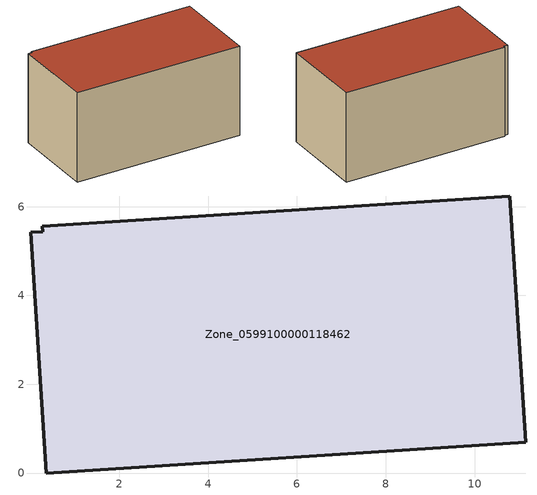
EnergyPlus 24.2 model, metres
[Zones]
Zone_0599100000118462
 floor ground (C_G): 11.15,0.69 0.36,0 0.01,5.42 0.28,5.44 0.27,5.56 10.79,6.24 z0
 wall outside (C_F): 11.15,0.69 10.79,6.24 0.27,5.56 0.28,5.44 0.01,5.42 0.36,0 11.15,0.69 z0:5.81
 roof outside (C_R): 0.36,0 11.15,0.69 10.79,6.24 0.27,5.56 0.28,5.44 0.01,5.42 z5.81
[BUILDING]
Pand.0599100000118462: North Axis=0; Terrain=City; Loads Convergence Tolerance Value=0.04; Temperature Convergence Tolerance Value=0.4; Solar Distribution=FullExterior; Maximum Number of Warmup Days=25; Minimum Number of Warmup Days=1
[Site:Location]
Rotterdam.The.Hague.AP_ZH_NLD Design_Conditions: Latitude=51.96; Longitude=4.45; Time Zone=1; Elevation=-4.5
[SITE:GROUNDTEMPERATURE:BUILDINGSURFACE]
18, 18, 18, 18, 18, 18, 18, 18, 18, 18, 18, 18
[MATERIAL] Thermal Absorptance=0.9; Solar Absorptance=0.7; Visible Absorptance=0.7
Name | Roughness | Thickness | Conductivity | Density | Specific Heat
G.TC.1992-2005 | MediumSmooth | 0.15 | 0.06 | 540 | 1210
F.TC.1992-2005 | Rough | 0.3 | 0.12 | 1920 | 840
R.TC.1992-2005 | MediumRough | 0.2 | 0.08 | 1500 | 1000
[CONSTRUCTION]
C_G: G.TC.1992-2005
C_F: F.TC.1992-2005
C_R: R.TC.1992-2005
[ZONE]
Zone_0599100000118462: Type=1; Multiplier=1; Ceiling Height=Autocalculate; Volume=Autocalculate; Floor Area=autocalculate; Part of Total Floor Area=Yes
[ZONEINFILTRATION:DESIGNFLOWRATE]
Infil_Zone_0599100000118462: Zone or ZoneList or Space or SpaceList=Zone_0599100000118462; Schedule=AlwaysOn; Design Flow Rate Calculation Method=Flow/Area; Flow Rate per Floor Area=0.0015; Constant Term Coefficient=1; Temperature Term Coefficient=0; Velocity Term Coefficient=0; Velocity Squared Term Coefficient=0
[HVACTEMPLATE:ZONE:IDEALLOADSAIRSYSTEM]
Zone_0599100000118462: Maximum Heating Supply Air Temperature=50; Minimum Cooling Supply Air Temperature=13; Maximum Heating Supply Air Humidity Ratio=0.0156; Minimum Cooling Supply Air Humidity Ratio=0.0077; Heating Limit=NoLimit; Cooling Limit=NoLimit; Dehumidification Control Type=ConstantSensibleHeatRatio; Cooling Sensible Heat Ratio=0.7; Dehumidification Setpoint=60; Humidification Control Type=None; Humidification Setpoint=30; Outdoor Air Method=None; Outdoor Air Flow Rate per Person=0.00944; Outdoor Air Flow Rate per Zone Floor Area=0; Outdoor Air Flow Rate per Zone=0; Demand Controlled Ventilation Type=None; Outdoor Air Economizer Type=NoEconomizer; Heat Recovery Type=None; Sensible Heat Recovery Effectiveness=0.7; Latent Heat Recovery Effectiveness=0.65
[ZONECONTROL:THERMOSTAT]
ThermostatControl_Zone_0599100000118462: Zone or ZoneList=Zone_0599100000118462; Control Type Schedule=DualSetpointControlType; Control 1=Thermostat_Zone_0599100000118462; Temperature Difference Between Cutout And Setpoint=0
[THERMOSTATSETPOINT:DUALSETPOINT]
Thermostat_Zone_0599100000118462: Heating Setpoint Temperature Schedule=HeatingSetpoint_Zone_0599100000118462; Cooling Setpoint Temperature Schedule=CoolingSetpoint_Zone_0599100000118462
[SCHEDULE:COMPACT]
HeatingSetpoint_Zone_0599100000118462: Through: 12/31, For: AllDays, Until: 24:00, 21
CoolingSetpoint_Zone_0599100000118462: Through: 12/31, For: AllDays, Until: 24:00, 24
DualSetpointControlType: Through: 12/31, For: AllDays, Until: 24:00, 4
AlwaysOn: Through: 12/31, For: AllDays, Until: 24:00, 1
